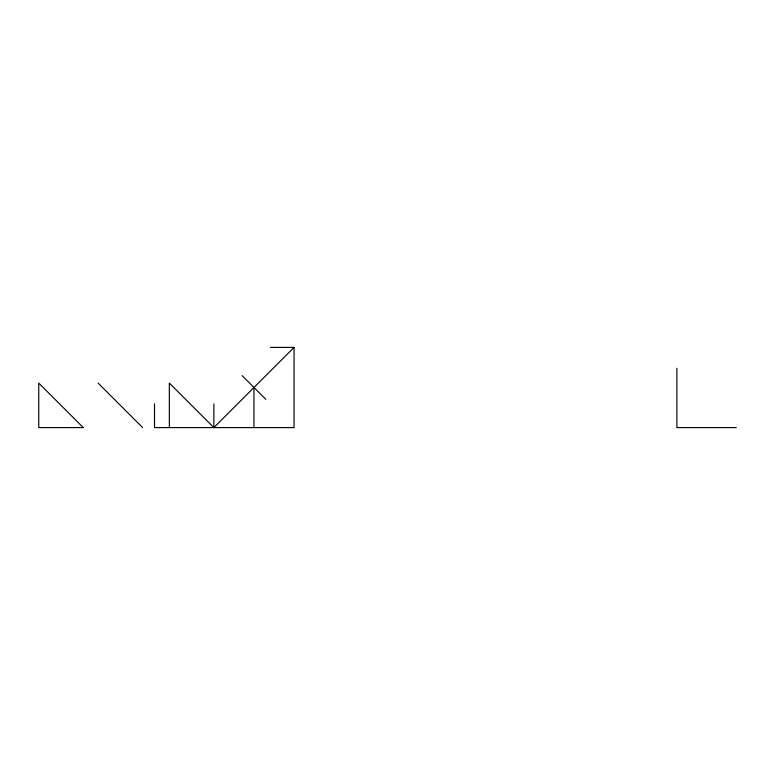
<?xml version="1.0" encoding="UTF-8"?>
<svg xmlns="http://www.w3.org/2000/svg" width="775" height="775" viewBox="0 0 775 775"><rect width="100%" height="100%" fill="white"/><g stroke="black" fill="none" stroke-linecap="round" stroke-linejoin="round"><path stroke-width="1.16" d="M169.347 427.597L169.347 383.082L213.871 427.597L294.064 347.403L270.32 347.403M736.25 427.597L676.885 427.597L676.885 368.241M242.1 375.623L265.844 399.367M98.115 383.082L142.629 427.597M294.064 347.403L294.064 427.597L154.506 427.597L154.506 403.853M253.938 387.529L253.938 427.597M213.871 403.853L213.871 427.597M83.274 427.597L38.75 427.597L38.75 383.082L83.274 427.597"/></g></svg>
